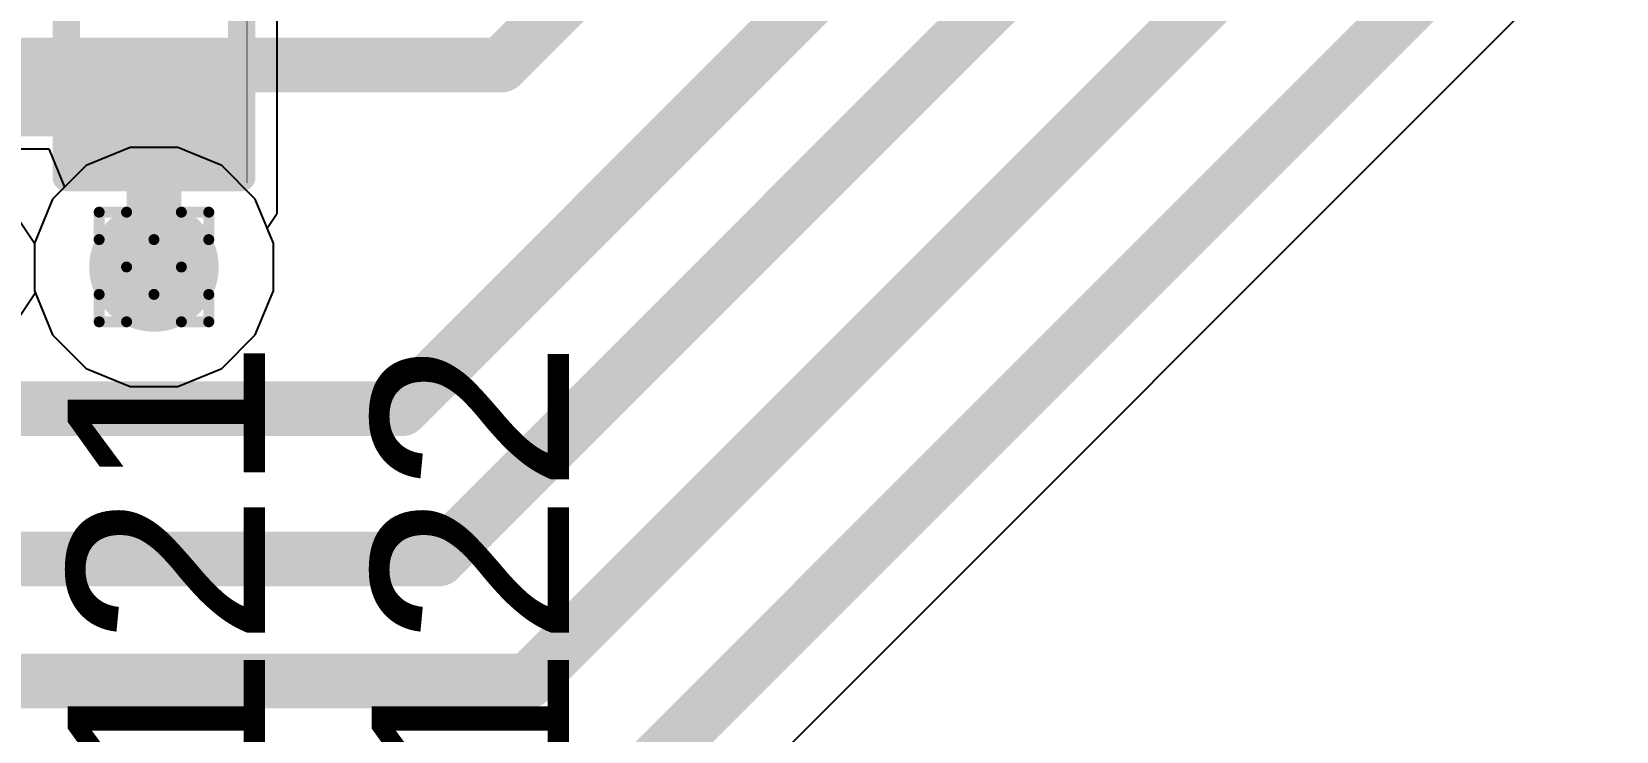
# Model space of a CAD drawing. Header units: inches. Extents: x -11 to 5379, y 0 to 5429.
# Drawn here: x 201.78 to 209.12, y 61.36 to 64.6 of the extents above; entities that cross this region are included whole.
import ezdxf

# ---------------------------------------------------------------- set-up
doc = ezdxf.new("R2010")
doc.units = ezdxf.units.IN
for name, color, linetype in [('Bottom Layer', 5, 'Continuous'), ('Drill Drawing', 1, 'Continuous'), ('GND', 16, 'Continuous'), ('PWR', 76, 'Continuous'), ('Top Layer', 1, 'Continuous'), ('Top Overlay', 2, 'Continuous'), ('Top Paste', 8, 'Continuous'), ('Top Solder', 216, 'Continuous'), ('Via Holes', 16, 'Continuous')]:
    doc.layers.add(name, color=color, linetype=linetype)
doc.styles.add('Arial', font='', dxfattribs={"height": 0.2})
doc.styles.get('Arial').set_extended_font_data('Arial')

# ---------------------------------------------------------------- blocks, each defined once
blk = doc.blocks.new('R___0402_353')
at = {"layer": 'Top Layer'}
for points in [[(-0.6985, -0.3175), (-0.6985, 0.3175), (-0.2413, 0.3175), (-0.2413, -0.3175)], [(0.2413, -0.3175), (0.2413, 0.3175), (0.6985, 0.3175), (0.6985, -0.3175)]]:
    blk.add_hatch(color=1, dxfattribs=at).paths.add_polyline_path(points)
at = {"layer": 'Top Paste'}
for points in [[(-0.6985, -0.3175), (-0.6985, 0.3175), (-0.2413, 0.3175), (-0.2413, -0.3175)], [(0.2413, -0.3175), (0.2413, 0.3175), (0.6985, 0.3175), (0.6985, -0.3175)]]:
    blk.add_hatch(color=8, dxfattribs=at).paths.add_polyline_path(points)
at = {"layer": 'Top Solder'}
for points in [[(-0.7535, -0.3725), (-0.7535, 0.3725), (-0.1863, 0.3725), (-0.1863, -0.3725)], [(0.1863, -0.3725), (0.1863, 0.3725), (0.7535, 0.3725), (0.7535, -0.3725)]]:
    blk.add_hatch(color=216, dxfattribs=at).paths.add_polyline_path(points)
at = {"layer": 'Top Overlay'}
for points in [[(-0.7874, 0.4064, 0.127, 0.127, 0), (-0.7874, -0.4064, 0.127, 0.127, 0)], [(-0.7874, 0.4064, 0.127, 0.127, 0), (0.7874, 0.4064, 0.127, 0.127, 0)], [(0.7874, 0.4064, 0.127, 0.127, 0), (0.7874, -0.4064, 0.127, 0.127, 0)], [(-0.7874, -0.4064, 0.127, 0.127, 0), (0.7874, -0.4064, 0.127, 0.127, 0)], [(-0.8128, -0.4318, 0.00323, 0.00323, 0), (0.8128, -0.4318, 0.00323, 0.00323, 0)]]:
    blk.add_lwpolyline(points, format="xyseb", dxfattribs=at)
for points in [[(-0.8191, 0.4064, 0.0635, 0.0635, 1), (-0.7556, 0.4064, 0.0635, 0.0635, 1)], [(-0.8191, 0.4064, 0.0635, 0.0635, 1), (-0.7556, 0.4064, 0.0635, 0.0635, 1)], [(0.7556, 0.4064, 0.0635, 0.0635, 1), (0.8191, 0.4064, 0.0635, 0.0635, 1)], [(0.7556, 0.4064, 0.0635, 0.0635, 1), (0.8191, 0.4064, 0.0635, 0.0635, 1)], [(-0.8191, -0.4064, 0.0635, 0.0635, 1), (-0.7556, -0.4064, 0.0635, 0.0635, 1)], [(-0.8191, -0.4064, 0.0635, 0.0635, 1), (-0.7556, -0.4064, 0.0635, 0.0635, 1)], [(0.7556, -0.4064, 0.0635, 0.0635, 1), (0.8191, -0.4064, 0.0635, 0.0635, 1)], [(0.7556, -0.4064, 0.0635, 0.0635, 1), (0.8191, -0.4064, 0.0635, 0.0635, 1)], [(-0.8136, -0.4318, 0.00161, 0.00161, 1), (-0.812, -0.4318, 0.00161, 0.00161, 1)], [(0.812, -0.4318, 0.00161, 0.00161, 1), (0.8136, -0.4318, 0.00161, 0.00161, 1)]]:
    blk.add_lwpolyline(points, format="xyseb", close=True, dxfattribs=at)

msp = doc.modelspace()

# ---------------------------------------------------------------- hatches: boundary and pattern name
at = {"layer": 'Bottom Layer'}
h = msp.add_hatch(color=5, dxfattribs=at)
edge = h.paths.add_edge_path()
edge.add_arc((202.3422, 63.5073), 0.3, 0, 360)
at = {"layer": 'GND'}
h = msp.add_hatch(color=16, dxfattribs=at)
edge = h.paths.add_edge_path()
edge.add_arc((202.3422, 63.5073), 0.3, 0, 360)
at = {"layer": 'PWR'}
h = msp.add_hatch(color=76, dxfattribs=at)
edge = h.paths.add_edge_path()
edge.add_arc((202.3422, 63.5073), 0.3, 0, 360)
at = {"layer": 'Top Layer'}
h = msp.add_hatch(color=1, dxfattribs=at)
edge = h.paths.add_edge_path()
edge.add_arc((202.3422, 63.5073), 0.3, 0, 360)
at = {"layer": 'Via Holes'}
h = msp.add_hatch(color=7, dxfattribs=at)
edge = h.paths.add_edge_path()
edge.add_arc((202.3422, 63.5073), 0.15, 0, 360)

# ---------------------------------------------------------------- linework, layer by layer
at = {"layer": 'Bottom Layer'}
for p, q in [((204.7421, 60.7464), (209.1192, 65.1235)), ((196.5361, 64.0544), (201.8544, 64.0544)), ((201.8544, 64.0544), (201.9281, 63.8766)), ((201.8726, 63.8211), (201.7882, 63.6175)), ((201.9281, 63.8766), (201.8726, 63.8211)), ((201.7882, 63.6175), (201.7882, 63.3971)), ((201.7924, 63.3871), (201.6936, 63.2392)), ((201.7882, 63.3971), (201.7924, 63.3871))]:
    msp.add_line(p, q, dxfattribs=at)
for points in [[(203.9508, 64.4429, 0.254, 0.254, 0), (207.0354, 67.5275, 0.254, 0.254, 0)], [(203.4906, 62.8508, 0.254, 0.254, 0), (207.5982, 66.9584, 0.254, 0.254, 0)], [(203.6609, 62.1545, 0.254, 0.254, 0), (208.3102, 66.8037, 0.254, 0.254, 0)], [(204.4674, 61.0211, 0.254, 0.254, 0), (208.8445, 65.3982, 0.254, 0.254, 0)], [(204.0774, 61.5891, 0.254, 0.254, 0), (207.6676, 65.1792, 0.254, 0.254, 0)], [(190.05, 64.4429, 0.254, 0.254, 0), (203.9508, 64.4429, 0.254, 0.254, 0)], [(190.3052, 62.8508, 0.254, 0.254, 0), (203.4906, 62.8508, 0.254, 0.254, 0)], [(189.9894, 62.1545, 0.254, 0.254, 0), (203.6609, 62.1545, 0.254, 0.254, 0)], [(189.7786, 61.5891, 0.254, 0.254, 0), (204.0774, 61.5891, 0.254, 0.254, 0)]]:
    msp.add_lwpolyline(points, format="xyseb", dxfattribs=at)
for points in [[(203.8873, 64.4429, 0.127, 0.127, 1), (204.0143, 64.4429, 0.127, 0.127, 1)], [(203.8873, 64.4429, 0.127, 0.127, 1), (204.0143, 64.4429, 0.127, 0.127, 1)], [(203.4271, 62.8508, 0.127, 0.127, 1), (203.5541, 62.8508, 0.127, 0.127, 1)], [(203.4271, 62.8508, 0.127, 0.127, 1), (203.5541, 62.8508, 0.127, 0.127, 1)], [(203.5974, 62.1545, 0.127, 0.127, 1), (203.7244, 62.1545, 0.127, 0.127, 1)], [(203.5974, 62.1545, 0.127, 0.127, 1), (203.7244, 62.1545, 0.127, 0.127, 1)], [(204.0139, 61.5891, 0.127, 0.127, 1), (204.1409, 61.5891, 0.127, 0.127, 1)], [(204.0139, 61.5891, 0.127, 0.127, 1), (204.1409, 61.5891, 0.127, 0.127, 1)]]:
    msp.add_lwpolyline(points, format="xyseb", close=True, dxfattribs=at)
at = {"layer": 'Drill Drawing'}
for points in [[(202.0882, 63.6343, 0.0508, 0.0508, 0), (202.0882, 63.7613, 0.0508, 0.0508, 0)], [(202.0882, 63.7613, 0.0508, 0.0508, 0), (202.2152, 63.7613, 0.0508, 0.0508, 0)], [(202.2152, 63.7613, 0.0508, 0.0508, 0), (202.3422, 63.6343, 0.0508, 0.0508, 0)], [(202.3422, 63.6343, 0.0508, 0.0508, 0), (202.4692, 63.7613, 0.0508, 0.0508, 0)], [(202.4692, 63.7613, 0.0508, 0.0508, 0), (202.5962, 63.7613, 0.0508, 0.0508, 0)], [(202.5962, 63.6343, 0.0508, 0.0508, 0), (202.5962, 63.7613, 0.0508, 0.0508, 0)], [(202.0882, 63.6343, 0.0508, 0.0508, 0), (202.2152, 63.5073, 0.0508, 0.0508, 0)], [(202.4692, 63.5073, 0.0508, 0.0508, 0), (202.5962, 63.6343, 0.0508, 0.0508, 0)], [(202.0882, 63.3803, 0.0508, 0.0508, 0), (202.2152, 63.5073, 0.0508, 0.0508, 0)], [(202.4692, 63.5073, 0.0508, 0.0508, 0), (202.5962, 63.3803, 0.0508, 0.0508, 0)], [(202.0882, 63.2533, 0.0508, 0.0508, 0), (202.0882, 63.3803, 0.0508, 0.0508, 0)], [(202.2152, 63.2533, 0.0508, 0.0508, 0), (202.3422, 63.3803, 0.0508, 0.0508, 0)], [(202.3422, 63.3803, 0.0508, 0.0508, 0), (202.4692, 63.2533, 0.0508, 0.0508, 0)], [(202.5962, 63.2533, 0.0508, 0.0508, 0), (202.5962, 63.3803, 0.0508, 0.0508, 0)], [(202.0882, 63.2533, 0.0508, 0.0508, 0), (202.2152, 63.2533, 0.0508, 0.0508, 0)], [(202.4692, 63.2533, 0.0508, 0.0508, 0), (202.5962, 63.2533, 0.0508, 0.0508, 0)]]:
    msp.add_lwpolyline(points, format="xyseb", dxfattribs=at)
for points in [[(202.0755, 63.7613, 0.0254, 0.0254, 1), (202.1009, 63.7613, 0.0254, 0.0254, 1)], [(202.0755, 63.7613, 0.0254, 0.0254, 1), (202.1009, 63.7613, 0.0254, 0.0254, 1)], [(202.2025, 63.7613, 0.0254, 0.0254, 1), (202.2279, 63.7613, 0.0254, 0.0254, 1)], [(202.2025, 63.7613, 0.0254, 0.0254, 1), (202.2279, 63.7613, 0.0254, 0.0254, 1)], [(202.4565, 63.7613, 0.0254, 0.0254, 1), (202.4819, 63.7613, 0.0254, 0.0254, 1)], [(202.4565, 63.7613, 0.0254, 0.0254, 1), (202.4819, 63.7613, 0.0254, 0.0254, 1)], [(202.5835, 63.7613, 0.0254, 0.0254, 1), (202.6089, 63.7613, 0.0254, 0.0254, 1)], [(202.5835, 63.7613, 0.0254, 0.0254, 1), (202.6089, 63.7613, 0.0254, 0.0254, 1)], [(202.0755, 63.6343, 0.0254, 0.0254, 1), (202.1009, 63.6343, 0.0254, 0.0254, 1)], [(202.0755, 63.6343, 0.0254, 0.0254, 1), (202.1009, 63.6343, 0.0254, 0.0254, 1)], [(202.3295, 63.6343, 0.0254, 0.0254, 1), (202.3549, 63.6343, 0.0254, 0.0254, 1)], [(202.3295, 63.6343, 0.0254, 0.0254, 1), (202.3549, 63.6343, 0.0254, 0.0254, 1)], [(202.5835, 63.6343, 0.0254, 0.0254, 1), (202.6089, 63.6343, 0.0254, 0.0254, 1)], [(202.5835, 63.6343, 0.0254, 0.0254, 1), (202.6089, 63.6343, 0.0254, 0.0254, 1)], [(202.2025, 63.5073, 0.0254, 0.0254, 1), (202.2279, 63.5073, 0.0254, 0.0254, 1)], [(202.2025, 63.5073, 0.0254, 0.0254, 1), (202.2279, 63.5073, 0.0254, 0.0254, 1)], [(202.4565, 63.5073, 0.0254, 0.0254, 1), (202.4819, 63.5073, 0.0254, 0.0254, 1)], [(202.4565, 63.5073, 0.0254, 0.0254, 1), (202.4819, 63.5073, 0.0254, 0.0254, 1)], [(202.0755, 63.3803, 0.0254, 0.0254, 1), (202.1009, 63.3803, 0.0254, 0.0254, 1)], [(202.0755, 63.3803, 0.0254, 0.0254, 1), (202.1009, 63.3803, 0.0254, 0.0254, 1)], [(202.3295, 63.3803, 0.0254, 0.0254, 1), (202.3549, 63.3803, 0.0254, 0.0254, 1)], [(202.3295, 63.3803, 0.0254, 0.0254, 1), (202.3549, 63.3803, 0.0254, 0.0254, 1)], [(202.5835, 63.3803, 0.0254, 0.0254, 1), (202.6089, 63.3803, 0.0254, 0.0254, 1)], [(202.5835, 63.3803, 0.0254, 0.0254, 1), (202.6089, 63.3803, 0.0254, 0.0254, 1)], [(202.0755, 63.2533, 0.0254, 0.0254, 1), (202.1009, 63.2533, 0.0254, 0.0254, 1)], [(202.0755, 63.2533, 0.0254, 0.0254, 1), (202.1009, 63.2533, 0.0254, 0.0254, 1)], [(202.2025, 63.2533, 0.0254, 0.0254, 1), (202.2279, 63.2533, 0.0254, 0.0254, 1)], [(202.2025, 63.2533, 0.0254, 0.0254, 1), (202.2279, 63.2533, 0.0254, 0.0254, 1)], [(202.4565, 63.2533, 0.0254, 0.0254, 1), (202.4819, 63.2533, 0.0254, 0.0254, 1)], [(202.4565, 63.2533, 0.0254, 0.0254, 1), (202.4819, 63.2533, 0.0254, 0.0254, 1)], [(202.5835, 63.2533, 0.0254, 0.0254, 1), (202.6089, 63.2533, 0.0254, 0.0254, 1)], [(202.5835, 63.2533, 0.0254, 0.0254, 1), (202.6089, 63.2533, 0.0254, 0.0254, 1)]]:
    msp.add_lwpolyline(points, format="xyseb", close=True, dxfattribs=at)
at = {"layer": 'GND'}
for p, q in [((202.232, 64.0613), (202.0284, 63.977)), ((202.4524, 64.0613), (202.232, 64.0613)), ((202.656, 63.977), (202.4524, 64.0613)), ((202.0284, 63.977), (201.8726, 63.8211)), ((202.8119, 63.8211), (202.656, 63.977)), ((201.8726, 63.8211), (201.7882, 63.6175)), ((202.8962, 63.6175), (202.8119, 63.8211)), ((201.7882, 63.6175), (201.7882, 63.3971)), ((202.8962, 63.3971), (202.8962, 63.6175)), ((201.7882, 63.3971), (201.8726, 63.1935)), ((202.8119, 63.1935), (202.8962, 63.3971)), ((201.8726, 63.1935), (202.0284, 63.0377)), ((202.656, 63.0377), (202.8119, 63.1935)), ((202.0284, 63.0377), (202.232, 62.9533)), ((202.4524, 62.9533), (202.656, 63.0377)), ((202.232, 62.9533), (202.4524, 62.9533))]:
    msp.add_line(p, q, dxfattribs=at)
at = {"layer": 'Top Layer'}
for p, q in [((202.9137, 63.7568), (202.9137, 64.8296)), ((201.6951, 63.7568), (201.7882, 63.6175)), ((202.8673, 63.6873), (202.9137, 63.7568)), ((202.9137, 63.7568), (202.9137, 63.7568)), ((202.8962, 63.6175), (202.8673, 63.6873)), ((201.7882, 63.6175), (201.7882, 63.3971)), ((202.8962, 63.3971), (202.8962, 63.6175)), ((201.7882, 63.3971), (201.8726, 63.1935)), ((202.8119, 63.1935), (202.8962, 63.3971)), ((201.8726, 63.1935), (202.0284, 63.0377)), ((202.656, 63.0377), (202.8119, 63.1935)), ((202.0284, 63.0377), (202.232, 62.9533)), ((202.4524, 62.9533), (202.656, 63.0377)), ((202.232, 62.9533), (202.4524, 62.9533))]:
    msp.add_line(p, q, dxfattribs=at)
for points in [[(201.2929, 64.2394, 0.254, 0.254, 0), (202.3422, 64.2394, 0.254, 0.254, 0)], [(202.3422, 63.5073, 0.254, 0.254, 0), (202.3422, 64.2394, 0.254, 0.254, 0)]]:
    msp.add_lwpolyline(points, format="xyseb", dxfattribs=at)
for points in [[(202.2787, 64.2394, 0.127, 0.127, 1), (202.4057, 64.2394, 0.127, 0.127, 1)], [(202.2787, 64.2394, 0.127, 0.127, 1), (202.4057, 64.2394, 0.127, 0.127, 1)], [(202.2787, 63.5073, 0.127, 0.127, 1), (202.4057, 63.5073, 0.127, 0.127, 1)]]:
    msp.add_lwpolyline(points, format="xyseb", close=True, dxfattribs=at)

# ---------------------------------------------------------------- block references
at = {"rotation": 90}
msp.add_blockref('R___0402_353', (202.3422, 64.7093), dxfattribs=at)

# ---------------------------------------------------------------- texts
at = {"layer": 'Top Overlay', "style": 'Arial'}
for s, p in [('R121', (202.857, 60.1156)), ('R122', (204.2656, 60.1156))]:
    msp.add_text(s, height=0.9144, rotation=90, dxfattribs=at).set_placement(p)

doc.saveas('drawing.dxf')
